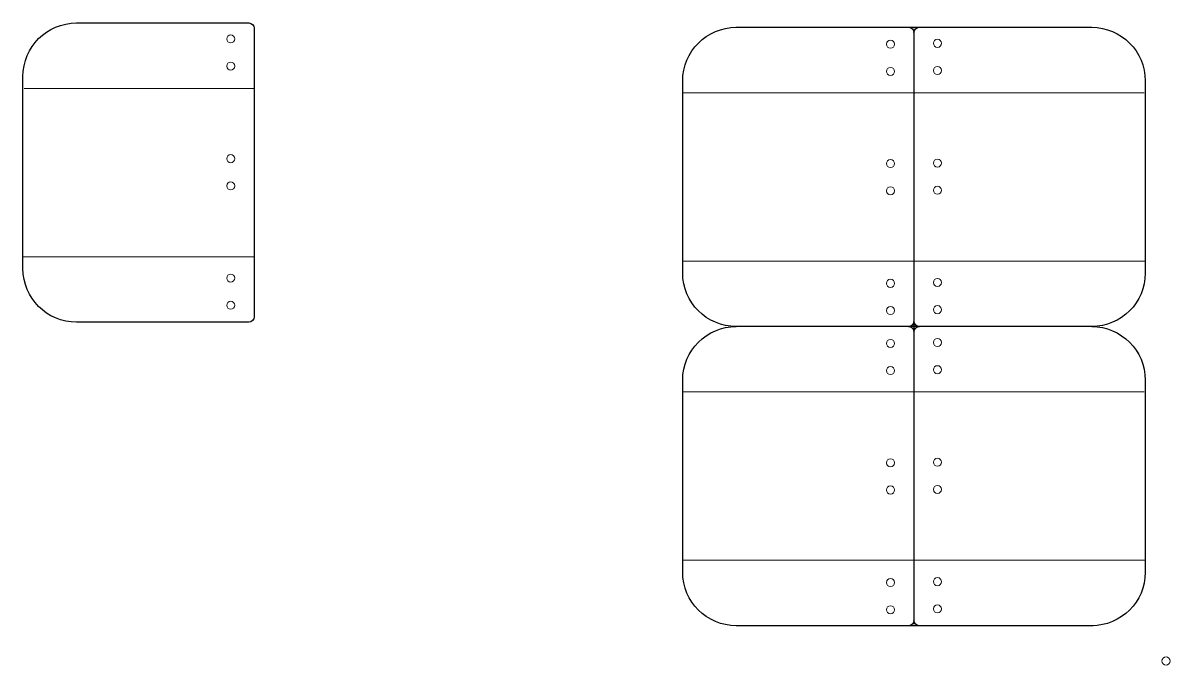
# Model space of a CAD drawing. Header units: inches. Extents: x -7.5 to 34.6, y -6.4 to 17.2.
import ezdxf

# ---------------------------------------------------------------- set-up
doc = ezdxf.new("R2010")
doc.units = ezdxf.units.IN
doc.header["$MEASUREMENT"] = 0
for name, color, linetype in [('Holes', 7, 'Continuous'), ('Score Line', 7, 'Continuous'), ('Shield', 7, 'Continuous')]:
    doc.layers.add(name, color=color, linetype=linetype)

# ---------------------------------------------------------------- blocks, each defined once
blk = doc.blocks.new('block 2')
at = {"layer": 'Holes', "color": 7, "lineweight": 9}
blk.add_open_spline([(0.126, 11.07), (0.045, 11.07), (-0.022, 11.136), (-0.022, 11.218), (-0.022, 11.3), (0.045, 11.366), (0.126, 11.366), (0.208, 11.366), (0.274, 11.3), (0.274, 11.218), (0.274, 11.136), (0.208, 11.07), (0.126, 11.07), (0.126, 11.07), (0.126, 11.07), (0.126, 11.07)], degree=3, knots=[0, 0, 0, 0, 1, 1, 1, 2, 2, 2, 3, 3, 3, 4, 4, 4, 5, 5, 5, 5], dxfattribs=at)
blk = doc.blocks.new('block 3')
at = {"layer": 'Holes', "color": 7, "lineweight": 9}
blk.add_open_spline([(0.126, 6.681), (0.045, 6.681), (-0.022, 6.747), (-0.022, 6.829), (-0.022, 6.911), (0.045, 6.977), (0.126, 6.977), (0.208, 6.977), (0.274, 6.911), (0.274, 6.829), (0.274, 6.747), (0.208, 6.681), (0.126, 6.681), (0.126, 6.681), (0.126, 6.681), (0.126, 6.681)], degree=3, knots=[0, 0, 0, 0, 1, 1, 1, 2, 2, 2, 3, 3, 3, 4, 4, 4, 5, 5, 5, 5], dxfattribs=at)
blk = doc.blocks.new('block 4')
at = {"layer": 'Holes', "color": 7, "lineweight": 9}
blk.add_open_spline([(0.126, 15.473), (0.045, 15.473), (-0.022, 15.539), (-0.022, 15.621), (-0.022, 15.703), (0.045, 15.769), (0.126, 15.769), (0.208, 15.769), (0.274, 15.703), (0.274, 15.621), (0.274, 15.539), (0.208, 15.473), (0.126, 15.473), (0.126, 15.473), (0.126, 15.473), (0.126, 15.473)], degree=3, knots=[0, 0, 0, 0, 1, 1, 1, 2, 2, 2, 3, 3, 3, 4, 4, 4, 5, 5, 5, 5], dxfattribs=at)
blk = doc.blocks.new('block 5')
at = {"layer": 'Holes', "color": 7, "lineweight": 9}
blk.add_open_spline([(0.126, 16.473), (0.045, 16.473), (-0.022, 16.539), (-0.022, 16.621), (-0.022, 16.703), (0.045, 16.769), (0.126, 16.769), (0.208, 16.769), (0.274, 16.703), (0.274, 16.621), (0.274, 16.539), (0.208, 16.473), (0.126, 16.473), (0.126, 16.473), (0.126, 16.473), (0.126, 16.473)], degree=3, knots=[0, 0, 0, 0, 1, 1, 1, 2, 2, 2, 3, 3, 3, 4, 4, 4, 5, 5, 5, 5], dxfattribs=at)
blk = doc.blocks.new('block 6')
at = {"layer": 'Holes', "color": 7, "lineweight": 9}
blk.add_open_spline([(0.126, 12.07), (0.045, 12.07), (-0.022, 12.136), (-0.022, 12.218), (-0.022, 12.3), (0.045, 12.366), (0.126, 12.366), (0.208, 12.366), (0.274, 12.3), (0.274, 12.218), (0.274, 12.136), (0.208, 12.07), (0.126, 12.07), (0.126, 12.07), (0.126, 12.07), (0.126, 12.07)], degree=3, knots=[0, 0, 0, 0, 1, 1, 1, 2, 2, 2, 3, 3, 3, 4, 4, 4, 5, 5, 5, 5], dxfattribs=at)
blk = doc.blocks.new('block 7')
at = {"layer": 'Holes', "color": 7, "lineweight": 9}
blk.add_open_spline([(0.126, 7.681), (0.045, 7.681), (-0.022, 7.747), (-0.022, 7.829), (-0.022, 7.911), (0.045, 7.977), (0.126, 7.977), (0.208, 7.977), (0.274, 7.911), (0.274, 7.829), (0.274, 7.747), (0.208, 7.681), (0.126, 7.681), (0.126, 7.681), (0.126, 7.681), (0.126, 7.681)], degree=3, knots=[0, 0, 0, 0, 1, 1, 1, 2, 2, 2, 3, 3, 3, 4, 4, 4, 5, 5, 5, 5], dxfattribs=at)
blk = doc.blocks.new('block 8')
at = {"layer": 'Holes', "color": 7, "lineweight": 9}
blk.add_open_spline([(24.375, 12.185), (24.293, 12.185), (24.226, 12.119), (24.226, 12.037), (24.226, 11.956), (24.293, 11.889), (24.375, 11.889), (24.456, 11.889), (24.523, 11.956), (24.523, 12.037), (24.523, 12.119), (24.456, 12.185), (24.375, 12.185), (24.375, 12.185), (24.375, 12.185), (24.375, 12.185)], degree=3, knots=[0, 0, 0, 0, 1, 1, 1, 2, 2, 2, 3, 3, 3, 4, 4, 4, 5, 5, 5, 5], dxfattribs=at)
blk = doc.blocks.new('block 9')
at = {"layer": 'Holes', "color": 7, "lineweight": 9}
blk.add_open_spline([(24.375, 16.574), (24.293, 16.574), (24.226, 16.508), (24.226, 16.426), (24.226, 16.345), (24.293, 16.278), (24.375, 16.278), (24.456, 16.278), (24.523, 16.345), (24.523, 16.426), (24.523, 16.508), (24.456, 16.574), (24.375, 16.574), (24.375, 16.574), (24.375, 16.574), (24.375, 16.574)], degree=3, knots=[0, 0, 0, 0, 1, 1, 1, 2, 2, 2, 3, 3, 3, 4, 4, 4, 5, 5, 5, 5], dxfattribs=at)
blk = doc.blocks.new('block 10')
at = {"layer": 'Holes', "color": 7, "lineweight": 9}
blk.add_open_spline([(24.375, 7.783), (24.293, 7.783), (24.226, 7.716), (24.226, 7.634), (24.226, 7.553), (24.293, 7.486), (24.375, 7.486), (24.456, 7.486), (24.523, 7.553), (24.523, 7.634), (24.523, 7.716), (24.456, 7.783), (24.375, 7.783), (24.375, 7.783), (24.375, 7.783), (24.375, 7.783)], degree=3, knots=[0, 0, 0, 0, 1, 1, 1, 2, 2, 2, 3, 3, 3, 4, 4, 4, 5, 5, 5, 5], dxfattribs=at)
blk = doc.blocks.new('block 11')
at = {"layer": 'Holes', "color": 7, "lineweight": 9}
blk.add_open_spline([(24.375, 6.783), (24.293, 6.783), (24.226, 6.716), (24.226, 6.634), (24.226, 6.553), (24.293, 6.486), (24.375, 6.486), (24.456, 6.486), (24.523, 6.553), (24.523, 6.634), (24.523, 6.716), (24.456, 6.783), (24.375, 6.783), (24.375, 6.783), (24.375, 6.783), (24.375, 6.783)], degree=3, knots=[0, 0, 0, 0, 1, 1, 1, 2, 2, 2, 3, 3, 3, 4, 4, 4, 5, 5, 5, 5], dxfattribs=at)
blk = doc.blocks.new('block 12')
at = {"layer": 'Holes', "color": 7, "lineweight": 9}
blk.add_open_spline([(24.375, 11.185), (24.293, 11.185), (24.226, 11.119), (24.226, 11.037), (24.226, 10.956), (24.293, 10.889), (24.375, 10.889), (24.456, 10.889), (24.523, 10.956), (24.523, 11.037), (24.523, 11.119), (24.456, 11.185), (24.375, 11.185), (24.375, 11.185), (24.375, 11.185), (24.375, 11.185)], degree=3, knots=[0, 0, 0, 0, 1, 1, 1, 2, 2, 2, 3, 3, 3, 4, 4, 4, 5, 5, 5, 5], dxfattribs=at)
blk = doc.blocks.new('block 13')
at = {"layer": 'Holes', "color": 7, "lineweight": 9}
blk.add_open_spline([(24.375, 15.574), (24.293, 15.574), (24.226, 15.508), (24.226, 15.426), (24.226, 15.345), (24.293, 15.278), (24.375, 15.278), (24.456, 15.278), (24.523, 15.345), (24.523, 15.426), (24.523, 15.508), (24.456, 15.574), (24.375, 15.574), (24.375, 15.574), (24.375, 15.574), (24.375, 15.574)], degree=3, knots=[0, 0, 0, 0, 1, 1, 1, 2, 2, 2, 3, 3, 3, 4, 4, 4, 5, 5, 5, 5], dxfattribs=at)
blk = doc.blocks.new('block 14')
at = {"layer": 'Holes', "color": 7, "lineweight": 9}
blk.add_open_spline([(26.1, 10.908), (26.182, 10.908), (26.248, 10.975), (26.248, 11.056), (26.248, 11.138), (26.182, 11.205), (26.1, 11.205), (26.018, 11.205), (25.952, 11.138), (25.952, 11.056), (25.952, 10.975), (26.018, 10.908), (26.1, 10.908), (26.1, 10.908), (26.1, 10.908), (26.1, 10.908)], degree=3, knots=[0, 0, 0, 0, 1, 1, 1, 2, 2, 2, 3, 3, 3, 4, 4, 4, 5, 5, 5, 5], dxfattribs=at)
blk = doc.blocks.new('block 15')
at = {"layer": 'Holes', "color": 7, "lineweight": 9}
blk.add_open_spline([(26.1, 6.519), (26.182, 6.519), (26.248, 6.586), (26.248, 6.668), (26.248, 6.749), (26.182, 6.816), (26.1, 6.816), (26.018, 6.816), (25.952, 6.749), (25.952, 6.668), (25.952, 6.586), (26.018, 6.519), (26.1, 6.519), (26.1, 6.519), (26.1, 6.519), (26.1, 6.519)], degree=3, knots=[0, 0, 0, 0, 1, 1, 1, 2, 2, 2, 3, 3, 3, 4, 4, 4, 5, 5, 5, 5], dxfattribs=at)
blk = doc.blocks.new('block 16')
at = {"layer": 'Holes', "color": 7, "lineweight": 9}
blk.add_open_spline([(26.1, 15.311), (26.182, 15.311), (26.248, 15.378), (26.248, 15.459), (26.248, 15.541), (26.182, 15.608), (26.1, 15.608), (26.018, 15.608), (25.952, 15.541), (25.952, 15.459), (25.952, 15.378), (26.018, 15.311), (26.1, 15.311), (26.1, 15.311), (26.1, 15.311), (26.1, 15.311)], degree=3, knots=[0, 0, 0, 0, 1, 1, 1, 2, 2, 2, 3, 3, 3, 4, 4, 4, 5, 5, 5, 5], dxfattribs=at)
blk = doc.blocks.new('block 17')
at = {"layer": 'Holes', "color": 7, "lineweight": 9}
blk.add_open_spline([(26.1, 16.311), (26.182, 16.311), (26.248, 16.378), (26.248, 16.459), (26.248, 16.541), (26.182, 16.608), (26.1, 16.608), (26.018, 16.608), (25.952, 16.541), (25.952, 16.459), (25.952, 16.378), (26.018, 16.311), (26.1, 16.311), (26.1, 16.311), (26.1, 16.311), (26.1, 16.311)], degree=3, knots=[0, 0, 0, 0, 1, 1, 1, 2, 2, 2, 3, 3, 3, 4, 4, 4, 5, 5, 5, 5], dxfattribs=at)
blk = doc.blocks.new('block 18')
at = {"layer": 'Holes', "color": 7, "lineweight": 9}
blk.add_open_spline([(26.1, 11.908), (26.182, 11.908), (26.248, 11.975), (26.248, 12.056), (26.248, 12.138), (26.182, 12.205), (26.1, 12.205), (26.018, 12.205), (25.952, 12.138), (25.952, 12.056), (25.952, 11.975), (26.018, 11.908), (26.1, 11.908), (26.1, 11.908), (26.1, 11.908), (26.1, 11.908)], degree=3, knots=[0, 0, 0, 0, 1, 1, 1, 2, 2, 2, 3, 3, 3, 4, 4, 4, 5, 5, 5, 5], dxfattribs=at)
blk = doc.blocks.new('block 19')
at = {"layer": 'Holes', "color": 7, "lineweight": 9}
blk.add_open_spline([(26.1, 7.519), (26.182, 7.519), (26.248, 7.586), (26.248, 7.668), (26.248, 7.749), (26.182, 7.816), (26.1, 7.816), (26.018, 7.816), (25.952, 7.749), (25.952, 7.668), (25.952, 7.586), (26.018, 7.519), (26.1, 7.519), (26.1, 7.519), (26.1, 7.519), (26.1, 7.519)], degree=3, knots=[0, 0, 0, 0, 1, 1, 1, 2, 2, 2, 3, 3, 3, 4, 4, 4, 5, 5, 5, 5], dxfattribs=at)
blk = doc.blocks.new('block 20')
at = {"layer": 'Holes', "color": 7, "lineweight": 9}
blk.add_open_spline([(34.501, -6.399), (34.419, -6.399), (34.352, -6.332), (34.352, -6.25), (34.352, -6.169), (34.419, -6.102), (34.501, -6.102), (34.582, -6.102), (34.649, -6.169), (34.649, -6.25), (34.649, -6.332), (34.582, -6.399), (34.501, -6.399), (34.501, -6.399), (34.501, -6.399), (34.501, -6.399)], degree=3, knots=[0, 0, 0, 0, 1, 1, 1, 2, 2, 2, 3, 3, 3, 4, 4, 4, 5, 5, 5, 5], dxfattribs=at)
blk = doc.blocks.new('block 21')
at = {"layer": 'Holes', "color": 7, "lineweight": 9}
blk.add_open_spline([(24.374, 1.186), (24.293, 1.186), (24.226, 1.119), (24.226, 1.038), (24.226, 0.956), (24.293, 0.89), (24.374, 0.89), (24.456, 0.89), (24.522, 0.956), (24.522, 1.038), (24.522, 1.119), (24.456, 1.186), (24.374, 1.186), (24.374, 1.186), (24.374, 1.186), (24.374, 1.186)], degree=3, knots=[0, 0, 0, 0, 1, 1, 1, 2, 2, 2, 3, 3, 3, 4, 4, 4, 5, 5, 5, 5], dxfattribs=at)
blk = doc.blocks.new('block 22')
at = {"layer": 'Holes', "color": 7, "lineweight": 9}
blk.add_open_spline([(24.374, 5.575), (24.293, 5.575), (24.226, 5.508), (24.226, 5.427), (24.226, 5.345), (24.293, 5.279), (24.374, 5.279), (24.456, 5.279), (24.522, 5.345), (24.522, 5.427), (24.522, 5.508), (24.456, 5.575), (24.374, 5.575), (24.374, 5.575), (24.374, 5.575), (24.374, 5.575)], degree=3, knots=[0, 0, 0, 0, 1, 1, 1, 2, 2, 2, 3, 3, 3, 4, 4, 4, 5, 5, 5, 5], dxfattribs=at)
blk = doc.blocks.new('block 23')
at = {"layer": 'Holes', "color": 7, "lineweight": 9}
blk.add_open_spline([(24.374, -3.217), (24.293, -3.217), (24.226, -3.284), (24.226, -3.365), (24.226, -3.447), (24.293, -3.513), (24.374, -3.513), (24.456, -3.513), (24.522, -3.447), (24.522, -3.365), (24.522, -3.284), (24.456, -3.217), (24.374, -3.217), (24.374, -3.217), (24.374, -3.217), (24.374, -3.217)], degree=3, knots=[0, 0, 0, 0, 1, 1, 1, 2, 2, 2, 3, 3, 3, 4, 4, 4, 5, 5, 5, 5], dxfattribs=at)
blk = doc.blocks.new('block 24')
at = {"layer": 'Holes', "color": 7, "lineweight": 9}
blk.add_open_spline([(24.374, -4.217), (24.293, -4.217), (24.226, -4.284), (24.226, -4.365), (24.226, -4.447), (24.293, -4.513), (24.374, -4.513), (24.456, -4.513), (24.522, -4.447), (24.522, -4.365), (24.522, -4.284), (24.456, -4.217), (24.374, -4.217), (24.374, -4.217), (24.374, -4.217), (24.374, -4.217)], degree=3, knots=[0, 0, 0, 0, 1, 1, 1, 2, 2, 2, 3, 3, 3, 4, 4, 4, 5, 5, 5, 5], dxfattribs=at)
blk = doc.blocks.new('block 25')
at = {"layer": 'Holes', "color": 7, "lineweight": 9}
blk.add_open_spline([(24.374, 0.186), (24.293, 0.186), (24.226, 0.119), (24.226, 0.038), (24.226, -0.044), (24.293, -0.11), (24.374, -0.11), (24.456, -0.11), (24.522, -0.044), (24.522, 0.038), (24.522, 0.119), (24.456, 0.186), (24.374, 0.186), (24.374, 0.186), (24.374, 0.186), (24.374, 0.186)], degree=3, knots=[0, 0, 0, 0, 1, 1, 1, 2, 2, 2, 3, 3, 3, 4, 4, 4, 5, 5, 5, 5], dxfattribs=at)
blk = doc.blocks.new('block 26')
at = {"layer": 'Holes', "color": 7, "lineweight": 9}
blk.add_open_spline([(24.374, 4.575), (24.293, 4.575), (24.226, 4.508), (24.226, 4.427), (24.226, 4.345), (24.293, 4.279), (24.374, 4.279), (24.456, 4.279), (24.522, 4.345), (24.522, 4.427), (24.522, 4.508), (24.456, 4.575), (24.374, 4.575), (24.374, 4.575), (24.374, 4.575), (24.374, 4.575)], degree=3, knots=[0, 0, 0, 0, 1, 1, 1, 2, 2, 2, 3, 3, 3, 4, 4, 4, 5, 5, 5, 5], dxfattribs=at)
blk = doc.blocks.new('block 27')
at = {"layer": 'Holes', "color": 7, "lineweight": 9}
blk.add_open_spline([(26.1, -0.091), (26.182, -0.091), (26.248, -0.025), (26.248, 0.057), (26.248, 0.138), (26.182, 0.205), (26.1, 0.205), (26.018, 0.205), (25.952, 0.138), (25.952, 0.057), (25.952, -0.025), (26.018, -0.091), (26.1, -0.091), (26.1, -0.091), (26.1, -0.091), (26.1, -0.091)], degree=3, knots=[0, 0, 0, 0, 1, 1, 1, 2, 2, 2, 3, 3, 3, 4, 4, 4, 5, 5, 5, 5], dxfattribs=at)
blk = doc.blocks.new('block 28')
at = {"layer": 'Holes', "color": 7, "lineweight": 9}
blk.add_open_spline([(26.1, -4.48), (26.182, -4.48), (26.248, -4.414), (26.248, -4.332), (26.248, -4.25), (26.182, -4.184), (26.1, -4.184), (26.018, -4.184), (25.952, -4.25), (25.952, -4.332), (25.952, -4.414), (26.018, -4.48), (26.1, -4.48), (26.1, -4.48), (26.1, -4.48), (26.1, -4.48)], degree=3, knots=[0, 0, 0, 0, 1, 1, 1, 2, 2, 2, 3, 3, 3, 4, 4, 4, 5, 5, 5, 5], dxfattribs=at)
blk = doc.blocks.new('block 29')
at = {"layer": 'Holes', "color": 7, "lineweight": 9}
blk.add_open_spline([(26.1, 4.312), (26.182, 4.312), (26.248, 4.378), (26.248, 4.46), (26.248, 4.541), (26.182, 4.608), (26.1, 4.608), (26.018, 4.608), (25.952, 4.541), (25.952, 4.46), (25.952, 4.378), (26.018, 4.312), (26.1, 4.312), (26.1, 4.312), (26.1, 4.312), (26.1, 4.312)], degree=3, knots=[0, 0, 0, 0, 1, 1, 1, 2, 2, 2, 3, 3, 3, 4, 4, 4, 5, 5, 5, 5], dxfattribs=at)
blk = doc.blocks.new('block 30')
at = {"layer": 'Holes', "color": 7, "lineweight": 9}
blk.add_open_spline([(26.1, 5.312), (26.182, 5.312), (26.248, 5.378), (26.248, 5.46), (26.248, 5.541), (26.182, 5.608), (26.1, 5.608), (26.018, 5.608), (25.952, 5.541), (25.952, 5.46), (25.952, 5.378), (26.018, 5.312), (26.1, 5.312), (26.1, 5.312), (26.1, 5.312), (26.1, 5.312)], degree=3, knots=[0, 0, 0, 0, 1, 1, 1, 2, 2, 2, 3, 3, 3, 4, 4, 4, 5, 5, 5, 5], dxfattribs=at)
blk = doc.blocks.new('block 31')
at = {"layer": 'Holes', "color": 7, "lineweight": 9}
blk.add_open_spline([(26.1, 0.909), (26.182, 0.909), (26.248, 0.975), (26.248, 1.057), (26.248, 1.138), (26.182, 1.205), (26.1, 1.205), (26.018, 1.205), (25.952, 1.138), (25.952, 1.057), (25.952, 0.975), (26.018, 0.909), (26.1, 0.909), (26.1, 0.909), (26.1, 0.909), (26.1, 0.909)], degree=3, knots=[0, 0, 0, 0, 1, 1, 1, 2, 2, 2, 3, 3, 3, 4, 4, 4, 5, 5, 5, 5], dxfattribs=at)
blk = doc.blocks.new('block 32')
at = {"layer": 'Holes', "color": 7, "lineweight": 9}
blk.add_open_spline([(26.1, -3.48), (26.182, -3.48), (26.248, -3.414), (26.248, -3.332), (26.248, -3.25), (26.182, -3.184), (26.1, -3.184), (26.018, -3.184), (25.952, -3.25), (25.952, -3.332), (25.952, -3.414), (26.018, -3.48), (26.1, -3.48), (26.1, -3.48), (26.1, -3.48), (26.1, -3.48)], degree=3, knots=[0, 0, 0, 0, 1, 1, 1, 2, 2, 2, 3, 3, 3, 4, 4, 4, 5, 5, 5, 5], dxfattribs=at)
blk = doc.blocks.new('block 33')
at = {"layer": 'Shield', "color": 7, "lineweight": 25}
blk.add_open_spline([(0.989, 6.405), (0.989, 6.405), (0.989, 17.011), (0.989, 17.011), (0.989, 17.12), (0.901, 17.208), (0.792, 17.208), (0.792, 17.208), (-5.542, 17.208), (-5.542, 17.208), (-6.63, 17.208), (-7.511, 16.327), (-7.511, 15.24), (-7.511, 15.24), (-7.511, 8.177), (-7.511, 8.177), (-7.511, 7.09), (-6.63, 6.208), (-5.542, 6.208), (-5.542, 6.208), (0.792, 6.208), (0.792, 6.208), (0.901, 6.208), (0.989, 6.296), (0.989, 6.405)], degree=3, knots=[0, 0, 0, 0, 1, 1, 1, 2, 2, 2, 3, 3, 3, 4, 4, 4, 5, 5, 5, 6, 6, 6, 7, 7, 7, 8, 8, 8, 8], dxfattribs=at)
blk = doc.blocks.new('block 34')
at = {"layer": 'Shield', "color": 7, "lineweight": 25}
for points, knots in [([(18.706, 6.047), (17.619, 6.047), (16.737, 6.928), (16.737, 8.016), (16.737, 8.016), (16.737, 15.079), (16.737, 15.079), (16.737, 16.166), (17.619, 17.047), (18.706, 17.047)], [0, 0, 0, 0, 1, 1, 1, 2, 2, 2, 3, 3, 3, 3]), ([(25.04, 17.047), (25.149, 17.047), (25.237, 16.959), (25.237, 16.85), (25.237, 16.85), (25.237, -4.883), (25.237, -4.883)], [0, 0, 0, 0, 1, 1, 1, 2, 2, 2, 2])]:
    blk.add_open_spline(points, degree=3, knots=knots, dxfattribs=at)
blk.add_open_spline([(25.237, 6.244), (25.237, 6.135), (25.149, 6.047), (25.04, 6.047)], degree=3, dxfattribs=at)
blk = doc.blocks.new('block 35')
at = {"layer": 'Shield', "color": 7, "lineweight": 25}
blk.add_open_spline([(18.695, 17.047), (18.695, 17.047), (31.769, 17.047), (31.769, 17.047), (32.856, 17.047), (33.737, 16.165), (33.737, 15.078), (33.737, 15.078), (33.737, 8.015), (33.737, 8.015), (33.737, 6.928), (32.856, 6.047), (31.769, 6.047), (31.769, 6.047), (18.667, 6.047), (18.667, 6.047)], degree=3, knots=[0, 0, 0, 0, 1, 1, 1, 2, 2, 2, 3, 3, 3, 4, 4, 4, 5, 5, 5, 5], dxfattribs=at)
for points in [[(25.237, 16.85), (25.237, 16.959), (25.326, 17.047), (25.434, 17.047)], [(25.434, 6.047), (25.326, 6.047), (25.237, 6.135), (25.237, 6.244)]]:
    blk.add_open_spline(points, degree=3, dxfattribs=at)
blk = doc.blocks.new('block 36')
at = {"layer": 'Shield', "color": 7, "lineweight": 25}
blk.add_open_spline([(31.819, -4.953), (31.819, -4.953), (18.706, -4.953), (18.706, -4.953), (17.618, -4.953), (16.737, -4.071), (16.737, -2.984), (16.737, -2.984), (16.737, 4.079), (16.737, 4.079), (16.737, 5.166), (17.618, 6.047), (18.706, 6.047)], degree=3, knots=[0, 0, 0, 0, 1, 1, 1, 2, 2, 2, 3, 3, 3, 4, 4, 4, 4], dxfattribs=at)
for points in [[(25.04, 6.047), (25.149, 6.047), (25.237, 5.959), (25.237, 5.851)], [(25.237, -4.756), (25.237, -4.864), (25.149, -4.953), (25.04, -4.953)]]:
    blk.add_open_spline(points, degree=3, dxfattribs=at)
blk = doc.blocks.new('block 37')
at = {"layer": 'Shield', "color": 7, "lineweight": 25}
for points in [[(25.237, 5.85), (25.237, 5.959), (25.325, 6.047), (25.434, 6.047)], [(25.434, -4.953), (25.325, -4.953), (25.237, -4.865), (25.237, -4.756)]]:
    blk.add_open_spline(points, degree=3, dxfattribs=at)
blk.add_open_spline([(31.769, 6.047), (32.856, 6.047), (33.737, 5.166), (33.737, 4.078), (33.737, 4.078), (33.737, -2.985), (33.737, -2.985), (33.737, -4.072), (32.856, -4.953), (31.769, -4.953)], degree=3, knots=[0, 0, 0, 0, 1, 1, 1, 2, 2, 2, 3, 3, 3, 3], dxfattribs=at)

msp = doc.modelspace()

# ---------------------------------------------------------------- linework, layer by layer
at = {"layer": 'Score Line', "color": 1, "lineweight": 9}
for points in [[(0.988, 14.804), (-7.468, 14.804)], [(16.722, 14.642), (33.695, 14.642)], [(-7.496, 8.614), (0.96, 8.614)], [(33.722, 8.452), (16.722, 8.452)], [(16.722, 3.643), (33.694, 3.643)], [(33.722, -2.547), (16.722, -2.547)]]:
    msp.add_lwpolyline(points, dxfattribs=at)

# ---------------------------------------------------------------- block references
at = {"layer": 'Holes'}
for name in ['block 5', 'block 9', 'block 17', 'block 4', 'block 16', 'block 13', 'block 6', 'block 8', 'block 18', 'block 2', 'block 12', 'block 14', 'block 7', 'block 10', 'block 19', 'block 3', 'block 11', 'block 15', 'block 22', 'block 30', 'block 26', 'block 29', 'block 21', 'block 31', 'block 25', 'block 27', 'block 23', 'block 32', 'block 28', 'block 24', 'block 20']:
    msp.add_blockref(name, (0, 0), dxfattribs=at)
at = {"layer": 'Shield'}
for name in ['block 33', 'block 34', 'block 35', 'block 36', 'block 37']:
    msp.add_blockref(name, (0, 0), dxfattribs=at)

doc.saveas('drawing.dxf')
